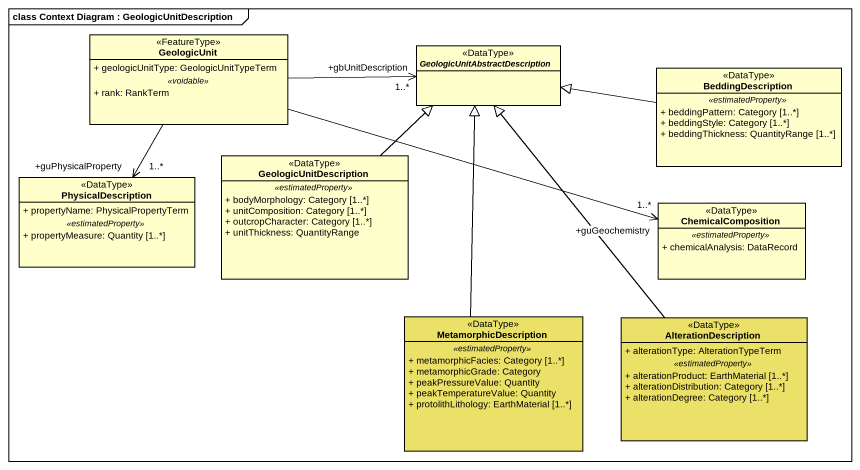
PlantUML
@startuml
mainframe class Context Diagram : GeologicUnitDescription
hide circle
hide empty members
skinparam classAttributeIconSize 0
class GeologicUnit <<FeatureType>> {
  + geologicUnitType: GeologicUnitTypeTerm
  .. <<voidable>> ..
  + rank: RankTerm
}
abstract class "GeologicUnitAbstractDescription" as GeologicUnitAbstractDescript <<DataType>>
class BeddingDescription <<DataType>> {
  .. <<estimatedProperty>> ..
  + beddingPattern: Category [1..*]
  + beddingStyle: Category [1..*]
  + beddingThickness: QuantityRange [1..*]
}
class GeologicUnitDescription <<DataType>> {
  .. <<estimatedProperty>> ..
  + bodyMorphology: Category [1..*]
  + unitComposition: Category [1..*]
  + outcropCharacter: Category [1..*]
  + unitThickness: QuantityRange
}
class PhysicalDescription <<DataType>> {
  + propertyName: PhysicalPropertyTerm
  .. <<estimatedProperty>> ..
  + propertyMeasure: Quantity [1..*]
}
class ChemicalComposition <<DataType>> {
  .. <<estimatedProperty>> ..
  + chemicalAnalysis: DataRecord
}
class MetamorphicDescription <<DataType>> #EBE169 {
  .. <<estimatedProperty>> ..
  + metamorphicFacies: Category [1..*]
  + metamorphicGrade: Category
  + peakPressureValue: Quantity
  + peakTemperatureValue: Quantity
  + protolithLithology: EarthMaterial [1..*]
}
class AlterationDescription <<DataType>> #EBE169 {
  + alterationType: AlterationTypeTerm
  .. <<estimatedProperty>> ..
  + alterationProduct: EarthMaterial [1..*]
  + alterationDistribution: Category [1..*]
  + alterationDegree: Category [1..*]
}
GeologicUnit -right-> "+gbUnitDescription\n1..*" GeologicUnitAbstractDescript
GeologicUnit --> "+guPhysicalProperty\n1..*" PhysicalDescription
GeologicUnit -right-> "+guGeochemistry\n1..*" ChemicalComposition
BeddingDescription -left-|> GeologicUnitAbstractDescript
GeologicUnitDescription -up-|> GeologicUnitAbstractDescript
MetamorphicDescription -up-|> GeologicUnitAbstractDescript
AlterationDescription -up-|> GeologicUnitAbstractDescript
@enduml
